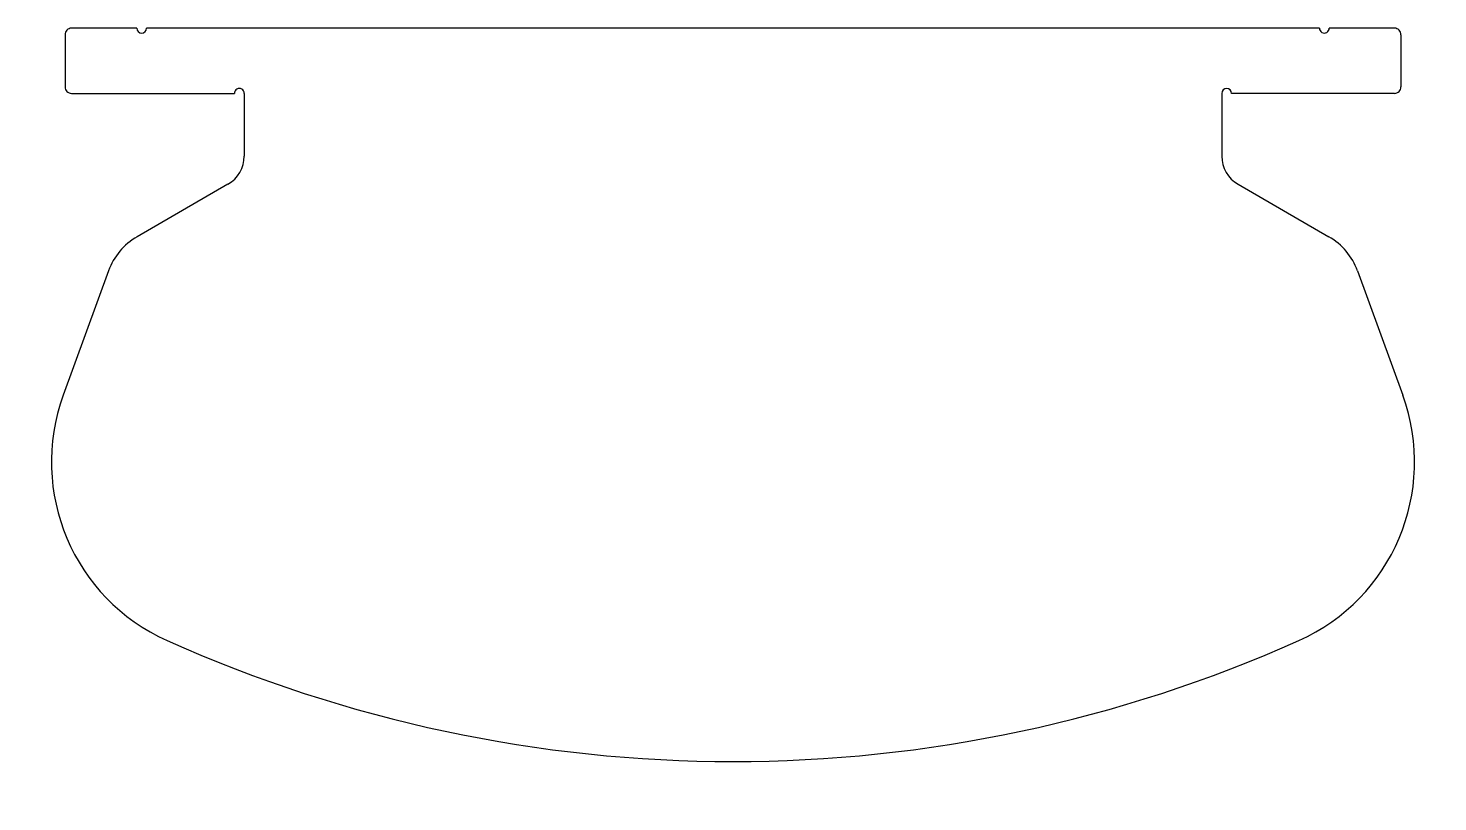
# Model space of a CAD drawing. Extents: x -17 to 1209, y 100 to 773.
import ezdxf

# ---------------------------------------------------------------- set-up
doc = ezdxf.new("R2010")
doc.units = 0
doc.layers.get('0').update_dxf_attribs({"linetype": 'CONTINUOUS'})
doc.layers.add('AXES', color=7, linetype='CONTINUOUS')

msp = doc.modelspace()

# ---------------------------------------------------------------- linework, layer by layer
at = {"color": 5}
for points in [[(14.677252, 767.590423), (14.677252, 722.236091)], [(1176.87705, 767.590423), (1176.87705, 722.236091)], [(156.409537, 637.517741), (77.37501, 591.887134)], [(1035.14475, 637.517741), (1114.1793, 591.887134)], [(52.447552, 562.179754), (13.098854, 454.070104)], [(1139.10675, 562.179754), (1178.4561, 454.068184)]]:
    msp.add_lwpolyline(points, dxfattribs=at)
for points in [[(20.346547, 773.259711), (18.842957, 773.259712), (17.40095, 772.662414), (16.337751, 771.599217)], [(1175.21654, 771.599227), (1174.153334, 772.662426), (1172.71132, 773.25972), (1171.207725, 773.259711)], [(16.337751, 771.599217), (15.274552, 770.536019), (14.677253, 769.094013), (14.677252, 767.590423)], [(1176.87705, 767.590423), (1176.877049, 769.094018), (1176.279745, 770.536029), (1175.21654, 771.599227)], [(14.677252, 722.236091), (14.677253, 720.732502), (15.274552, 719.290496), (16.337751, 718.227298)], [(16.337751, 718.227298), (17.40095, 717.1641), (18.842957, 716.566803), (20.346547, 716.566804)], [(1171.207725, 716.566804), (1172.71132, 716.566795), (1174.153334, 717.164089), (1175.21654, 718.227287)], [(1175.21654, 718.227287), (1176.279745, 719.290486), (1176.877049, 720.732496), (1176.87705, 722.236091)], [(156.409537, 637.517741), (165.179963, 642.581348), (170.582767, 651.93928), (170.582767, 662.066494)], [(1020.97155, 662.066494), (1020.971544, 651.939286), (1026.374336, 642.581355), (1035.14475, 637.517741)], [(77.37501, 591.887134), (65.832057, 585.222808), (57.006221, 574.70459), (52.447552, 562.179754)], [(1139.10675, 562.179754), (1134.548082, 574.704588), (1125.72225, 585.222807), (1114.1793, 591.887134)], [(13.098854, 454.070104), (-17.404895, 370.261746), (22.01131, 277.124806), (103.40952, 240.674141)], [(1088.144775, 240.671906), (1169.543403, 277.122339), (1208.959957, 370.259559), (1178.4561, 454.068184)], [(103.40952, 240.674141), (416.667043, 100.395295), (774.886611, 100.394477), (1088.144775, 240.671891)]]:
    msp.add_open_spline(points, degree=3, dxfattribs=at)
at = {"layer": 'AXES', "color": 5}
for points in [[(77.03946, 773.259711), (20.346547, 773.259711)], [(1106.0109, 773.259711), (85.543395, 773.259711)], [(1171.207725, 773.259711), (1114.51485, 773.259711)], [(20.346547, 716.566804), (162.078825, 716.566804)], [(170.582767, 716.566804), (170.582767, 662.066494)], [(1020.97155, 716.566804), (1020.97155, 662.066494)], [(1171.207725, 716.566804), (1029.475425, 716.566804)]]:
    msp.add_lwpolyline(points, dxfattribs=at)
for points in [[(77.03946, 773.259711), (77.041167, 770.912622), (78.944338, 769.010835), (81.291428, 769.010835)], [(81.291428, 769.010835), (83.638517, 769.010835), (85.541688, 770.912622), (85.543395, 773.259711)], [(1106.0109, 773.259711), (1106.0109, 771.740627), (1106.821322, 770.336935), (1108.136888, 769.577393)], [(1112.388863, 769.577393), (1113.704428, 770.336935), (1114.51485, 771.740627), (1114.51485, 773.259711)], [(1108.136888, 769.577393), (1109.452453, 768.81785), (1111.073297, 768.81785), (1112.388863, 769.577393)], [(164.204811, 720.249119), (162.889246, 719.489577), (162.078825, 718.085887), (162.078825, 716.566804)], [(168.456782, 720.249119), (167.141217, 721.00866), (165.520375, 721.00866), (164.204811, 720.249119)], [(170.582768, 716.566804), (170.582768, 718.085887), (169.772346, 719.489577), (168.456782, 720.249119)], [(1025.223487, 720.802503), (1022.881541, 720.802503), (1020.980511, 718.908733), (1020.97155, 716.566804)], [(1029.475425, 716.566804), (1029.466464, 718.908733), (1027.565434, 720.802503), (1025.223487, 720.802503)]]:
    msp.add_open_spline(points, degree=3, dxfattribs=at)

doc.saveas('drawing.dxf')
